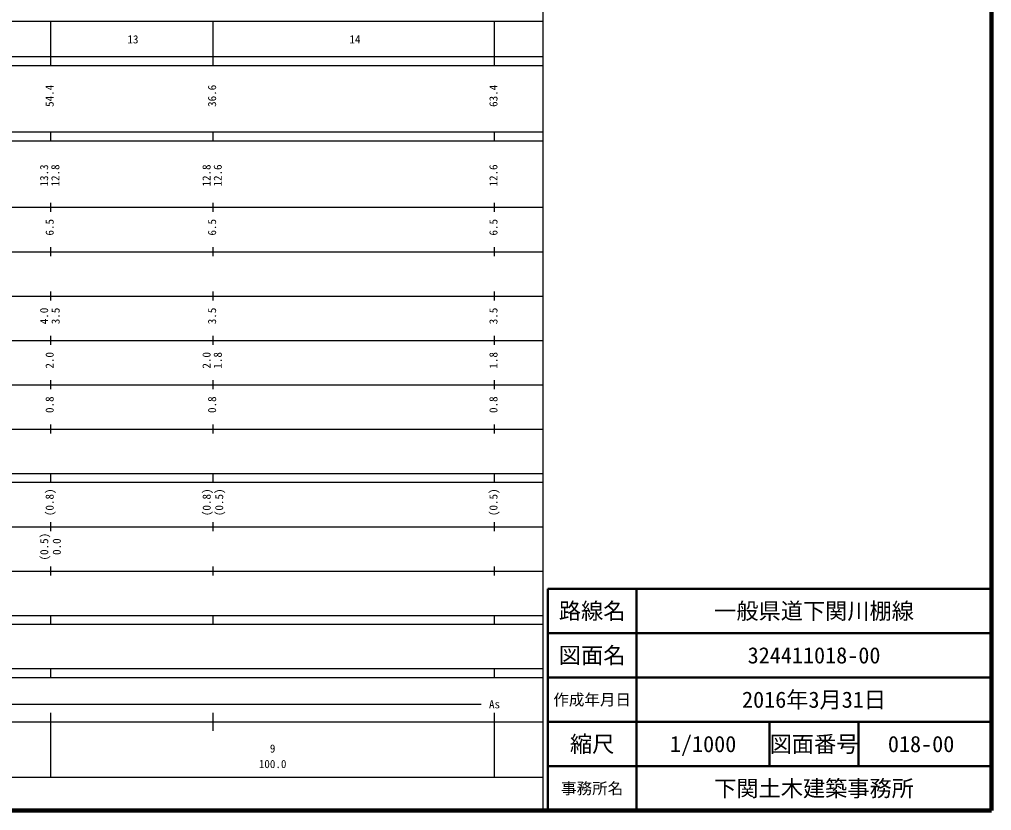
# Model space of a CAD drawing. Units: millimetres on the paper, enlarged 1000 times. Extents: x 40000 to 680000, y 20000 to 380000.
# Drawn here: x 460951 to 680000, y 20000 to 198357 of the extents above; entities that cross this region are included whole.
import ezdxf
from ezdxf.enums import TextEntityAlignment as Align

# ---------------------------------------------------------------- set-up
doc = ezdxf.new("R2010")
doc.units = ezdxf.units.MM
doc.header["$LTSCALE"] = 1000
for name, color, linetype, lineweight in [('M-TTL', 2, 'Continuous', 140), ('M-TTL-BAND', 7, 'Continuous', 25), ('M-TTL-FRAM', 2, 'Continuous', 50), ('M-TTL-LINE', 7, 'Continuous', 50)]:
    doc.layers.add(name, color=color, linetype=linetype, lineweight=lineweight)
doc.layers.add('M-TTL-TXT', color=7, linetype='Continuous')
doc.styles.add('ＭＳ ゴシック', font='')
doc.styles.get('ＭＳ ゴシック').set_extended_font_data('MS Gothic')

msp = doc.modelspace()

# ---------------------------------------------------------------- linework, layer by layer
at = {"layer": 'M-TTL'}
for p, q in [((680000, 20000), (680000, 380000)), ((40000, 20000), (680000, 20000))]:
    msp.add_line(p, q, dxfattribs=at)
at = {"layer": 'M-TTL-BAND'}
for p, q in [((579000, 20000), (579000, 370000)), ((68000, 198000), (579000, 198000)), ((468000, 188000), (468000, 198000)), ((504600, 188000), (504600, 198000)), ((568000, 188000), (568000, 198000)), ((40000, 190000), (579000, 190000)), ((40000, 188000), (579000, 188000)), ((40000, 173000), (579000, 173000)), ((40000, 171000), (579000, 171000)), ((468000, 171000), (468000, 173000)), ((504600, 171000), (504600, 173000)), ((568000, 171000), (568000, 173000)), ((40000, 156000), (579000, 156000)), ((468000, 155000), (468000, 157000)), ((504600, 155000), (504600, 157000)), ((568000, 155000), (568000, 157000)), ((468000, 145000), (468000, 147000)), ((504600, 145000), (504600, 147000)), ((568000, 145000), (568000, 147000)), ((46000, 146000), (579000, 146000)), ((52000, 136000), (579000, 136000)), ((468000, 135000), (468000, 137000)), ((504600, 135000), (504600, 137000)), ((568000, 135000), (568000, 137000)), ((46000, 126000), (579000, 126000)), ((468000, 125000), (468000, 127000)), ((504600, 125000), (504600, 127000)), ((568000, 125000), (568000, 127000)), ((468000, 115000), (468000, 117000)), ((504600, 115000), (504600, 117000)), ((568000, 115000), (568000, 117000)), ((52000, 116000), (579000, 116000)), ((46000, 106000), (579000, 106000)), ((468000, 105000), (468000, 107000)), ((504600, 105000), (504600, 107000)), ((568000, 105000), (568000, 107000)), ((40000, 96000), (579000, 96000)), ((468000, 94000), (468000, 96000)), ((504600, 94000), (504600, 96000)), ((568000, 94000), (568000, 96000)), ((40000, 94000), (579000, 94000)), ((49000, 84000), (579000, 84000)), ((468000, 83000), (468000, 85000)), ((504600, 83000), (504600, 85000)), ((568000, 83000), (568000, 85000)), ((468000, 73000), (468000, 75000)), ((504600, 73000), (504600, 75000)), ((568000, 73000), (568000, 75000)), ((40000, 74000), (579000, 74000)), ((40000, 64000), (579000, 64000)), ((468000, 62000), (468000, 64000)), ((504600, 62000), (504600, 64000)), ((568000, 62000), (568000, 64000)), ((40000, 62000), (579000, 62000)), ((40000, 52000), (579000, 52000)), ((468000, 50000), (468000, 52000)), ((568000, 50000), (568000, 52000)), ((40000, 50000), (579000, 50000)), ((71000, 44000), (565000, 44000)), ((468000, 27500), (468000, 42000)), ((504600, 38000), (504600, 42000)), ((568000, 27500), (568000, 42000)), ((40000, 40000), (579000, 40000)), ((68000, 27500), (579000, 27500))]:
    msp.add_line(p, q, dxfattribs=at)
at = {"layer": 'M-TTL-FRAM'}
for p, q in [((680000, 70000), (580000, 70000)), ((580000, 70000), (580000, 20000))]:
    msp.add_line(p, q, dxfattribs=at)
at = {"layer": 'M-TTL-LINE'}
for p, q in [((600000, 70000), (600000, 20000)), ((680000, 60000), (580000, 60000)), ((680000, 50000), (580000, 50000)), ((680000, 40000), (580000, 40000)), ((630000, 40000), (630000, 30000)), ((650000, 40000), (650000, 30000)), ((680000, 30000), (580000, 30000))]:
    msp.add_line(p, q, dxfattribs=at)

# ---------------------------------------------------------------- texts
at = {"layer": 'M-TTL-BAND', "style": 'ＭＳ ゴシック'}
for s, p in [('13', (486526, 192405)), ('14', (536552, 192405)), ('As', (568000, 42500)), ('9', (518000, 32523)), ('100.0', (518000, 29033))]:
    msp.add_text(s, height=1833, dxfattribs=at).set_placement(p, align=Align.BOTTOM_CENTER)
for s, p in [('54.4', (467750, 183625)), ('36.6', (504350, 183625)), ('63.4', (567750, 183625)), ('13.3', (466500, 165674)), ('12.8', (469032, 165674)), ('12.8', (503100, 165674)), ('12.6', (505632, 165674)), ('12.6', (567750, 165674)), ('6.5', (467750, 153375)), ('6.5', (504350, 153375)), ('6.5', (567750, 153375)), ('4.0', (466500, 133375)), ('3.5', (469096, 133375)), ('3.5', (504350, 133375)), ('3.5', (567750, 133375)), ('2.0', (467750, 123375)), ('2.0', (503100, 123375)), ('1.8', (505628, 123375)), ('1.8', (567750, 123375)), ('0.8', (467750, 113375)), ('0.8', (504350, 113375)), ('0.8', (567750, 113375)), ('(0.5)', (567750, 92625))]:
    msp.add_text(s, height=1833, rotation=90, dxfattribs=at).set_placement(p, align=Align.MIDDLE_RIGHT)
for s, p in [('(0.8)', (467750, 89500)), ('(0.5)', (505950, 89500)), ('0.0', (469350, 79500))]:
    msp.add_text(s, height=1833, rotation=90, dxfattribs=at).set_placement(p, align=Align.MIDDLE_CENTER)
for s, p in [('(0.8)', (504600, 89500)), ('(0.5)', (468000, 79500))]:
    msp.add_text(s, height=1833, rotation=90, dxfattribs=at).set_placement(p, align=Align.BOTTOM_CENTER)
at = {"layer": 'M-TTL-TXT', "style": 'ＭＳ ゴシック'}
for s, height, p in [('路線名', 3666, (590000, 65000)), ('路線名', 3666, (590000, 65000)), ('一般県道下関川棚線', 3666, (640000, 65000)), ('図面名', 3666, (590000, 55000)), ('図面名', 3666, (590000, 55000)), ('324411018-00', 3666, (640000, 55000)), ('作成年月日', 2566, (590000, 45000)), ('作成年月日', 2566, (590000, 45000)), ('2016年3月31日', 3666, (640000, 45000)), ('縮尺', 3666, (590000, 35000)), ('縮尺', 3666, (590000, 35000)), ('図面番号', 3666, (640000, 35000)), ('図面番号', 3666, (640000, 35000)), ('1/1000', 3666, (615000, 35000)), ('018-00', 3666, (664125, 35000)), ('事務所名', 2566, (590000, 25000)), ('事務所名', 2566, (590000, 25000)), ('下関土木建築事務所', 3666, (640000, 25000))]:
    msp.add_text(s, height=height, dxfattribs=at).set_placement(p, align=Align.MIDDLE_CENTER)

doc.saveas('drawing.dxf')
